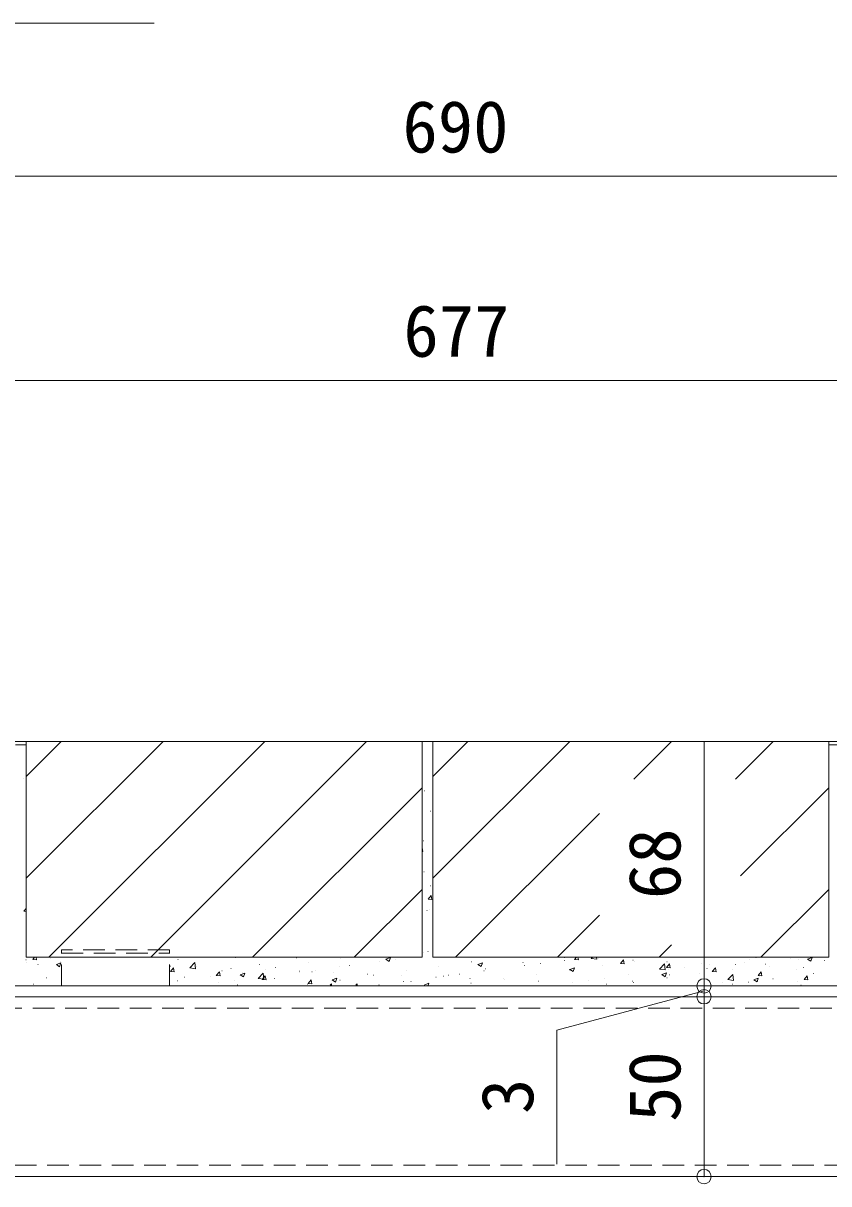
# Model space of a CAD drawing. Units: millimetres at full size, sheet at 1:5; details may follow other scales. Extents: x -1552 to 1963, y -1362 to 1348.
# Drawn here: x 840.8 to 1064.7, y -685.4 to -362.8 of the extents above; entities that cross this region are included whole.
import ezdxf
from ezdxf.enums import TextEntityAlignment as Align

# ---------------------------------------------------------------- set-up
doc = ezdxf.new("R2010")
doc.units = ezdxf.units.MM
doc.header["$LTSCALE"] = 5
doc.header["$PDMODE"] = 32
doc.header["$PDSIZE"] = 4
doc.linetypes.add('DASHED1', pattern=[1.8, 1.2, -0.6])
for name, color, linetype, lineweight in [('4-4', 7, 'Continuous', 18), ('4-5', 7, 'Continuous', 18), ('4-6', 1, 'Continuous', 18), ('4-B', 134, 'Continuous', 18), ('4-D', 2, 'Continuous', 18), ('4-E', 7, 'Continuous', 18)]:
    doc.layers.add(name, color=color, linetype=linetype, lineweight=lineweight)
doc.styles.add('ＭＳ ゴシック', font='')
doc.styles.get('ＭＳ ゴシック').set_extended_font_data('MS Gothic')

msp = doc.modelspace()

# ---------------------------------------------------------------- linework, layer by layer
at = {"layer": '4-4'}
for p, q in [((615.98, -405.273), (1305.98, -405.273)), ((622.48, -462.046), (1299.48, -462.046)), ((1030.004, -630.412), (1030.004, -562.412)), ((1040.004, -562.412), (1035.004, -562.412)), ((1031.44, -630.412), (1025.004, -630.412)), ((1030.004, -633.412), (1030.004, -630.412)), ((1030.004, -633.412), (1030.004, -683.412)), ((1040.004, -633.412), (1035.004, -633.412)), ((1038.238, -683.412), (1025.004, -683.412))]:
    msp.add_line(p, q, dxfattribs=at)
msp.add_lwpolyline([(1030.004, -631.812), (989.114, -642.663), (989.114, -679.998)], dxfattribs=at)
for p in [(1030.004, -630.412), (1030.004, -633.412), (1030.004, -683.412)]:
    msp.add_point(p, dxfattribs=at)
at = {"layer": '4-5'}
msp.add_line((793.14, -362.76), (877.257, -362.76), dxfattribs=at)
at = {"layer": '4-6'}
for p, q in [((1292.28, -630.412), (629.68, -630.412)), ((629.68, -633.412), (1292.28, -633.412))]:
    msp.add_line(p, q, dxfattribs=at)
msp.add_lwpolyline([(718.98, -630.412), (718.98, -562.412), (1299.48, -562.412)], dxfattribs=at)
at = {"layer": '4-B'}
for p, q in [((1290.48, -633.412), (631.48, -633.412)), ((1290.48, -683.412), (631.48, -683.412))]:
    msp.add_line(p, q, dxfattribs=at)
at = {"layer": '4-B', "linetype": 'DASHED1'}
for p, q in [((1290.48, -636.612), (631.48, -636.612)), ((631.48, -680.212), (1290.48, -680.212))]:
    msp.add_line(p, q, dxfattribs=at)
at = {"layer": '4-D', "linetype": 'DASHED1'}
for p, q in [((851.48, -630.412), (851.48, -620.412)), ((881.48, -620.412), (851.48, -620.412)), ((851.48, -621.312), (881.48, -621.312)), ((881.48, -630.412), (881.48, -620.412))]:
    msp.add_line(p, q, dxfattribs=at)
at = {"layer": '4-E', "color": 2}
for p, q in [((838.659, -563.412), (841.659, -563.412)), ((841.659, -562.412), (951.659, -562.412)), ((841.659, -562.412), (841.659, -622.412)), ((841.659, -600.437), (879.683, -562.412)), ((841.659, -572.152), (851.399, -562.412)), ((847.967, -622.412), (907.967, -562.412)), ((876.252, -622.412), (936.252, -562.412)), ((951.659, -562.412), (951.659, -622.412)), ((954.659, -562.412), (1064.659, -562.412)), ((954.659, -562.412), (954.659, -622.412)), ((954.659, -600.437), (992.683, -562.412)), ((954.659, -572.152), (964.399, -562.412)), ((1010.482, -572.898), (1020.967, -562.412)), ((1038.766, -572.898), (1049.252, -562.412)), ((1064.659, -562.412), (1064.659, -622.412)), ((1064.659, -563.412), (1067.659, -563.412)), ((904.536, -622.412), (951.659, -575.29)), ((1040.14, -599.808), (1064.659, -575.29)), ((960.967, -622.412), (1000.938, -582.441)), ((932.82, -622.412), (951.659, -603.574)), ((1045.82, -622.412), (1064.659, -603.574)), ((989.252, -622.412), (1000.938, -610.726)), ((1017.536, -622.412), (1020.944, -619.004)), ((841.659, -622.412), (951.659, -622.412)), ((954.659, -622.412), (1064.659, -622.412))]:
    msp.add_line(p, q, dxfattribs=at)
at = {"layer": '4-E'}
for p, q in [((840.969, -572.711), (841.019, -572.711)), ((952.247, -576.159), (952.297, -576.159)), ((954.035, -581.837), (954.085, -581.837)), ((954.613, -584.315), (954.659, -584.298)), ((954.613, -584.315), (954.659, -584.346)), ((952.065, -590.069), (952.115, -590.069)), ((951.659, -591.972), (951.701, -591.922)), ((951.659, -593.014), (951.907, -593.036)), ((951.906, -593.036), (951.701, -591.922)), ((952.195, -598.674), (952.245, -598.674)), ((953.939, -602.616), (953.989, -602.616)), ((953.311, -606.317), (954.168, -605.296)), ((953.311, -606.317), (954.374, -606.41)), ((954.373, -606.41), (954.168, -605.296)), ((841.002, -609.649), (841.659, -608.867)), ((841.002, -609.649), (841.659, -609.707)), ((952.989, -609.399), (953.039, -609.399)), ((953.713, -609.042), (953.763, -609.042)), ((843.469, -623.023), (843.982, -622.412)), ((844.531, -623.116), (844.402, -622.412)), ((899.757, -622.543), (899.807, -622.543)), ((916.775, -622.624), (916.825, -622.624)), ((941.635, -622.995), (942.88, -622.517)), ((942.519, -623.591), (942.88, -622.517)), ((952.142, -621.189), (952.192, -621.189)), ((953.276, -620.872), (953.326, -620.872)), ((974.556, -622.477), (974.606, -622.477)), ((991.241, -622.477), (991.291, -622.477)), ((994.037, -623.038), (994.562, -622.412)), ((995.099, -623.131), (994.967, -622.412)), ((998.633, -622.764), (998.97, -622.412)), ((1000.214, -623.009), (1000.145, -622.412)), ((1044.441, -622.494), (1044.491, -622.494)), ((1058.783, -622.956), (1060.028, -622.478)), ((1059.667, -623.553), (1060.027, -622.478)), ((841.585, -623.111), (841.635, -623.111)), ((841.644, -623.797), (841.694, -623.797)), ((843.469, -623.023), (844.532, -623.116)), ((844.926, -624.475), (844.976, -624.475)), ((848.377, -622.91), (848.427, -622.91)), ((850.039, -624.458), (851.284, -623.98)), ((850.039, -624.458), (850.924, -625.054)), ((850.924, -625.054), (851.284, -623.98)), ((851.076, -623.512), (851.126, -623.512)), ((881.728, -626.371), (882.585, -625.349)), ((881.794, -624.907), (881.844, -624.907)), ((882.79, -626.464), (882.585, -625.349)), ((883.826, -623.061), (883.876, -623.061)), ((887.137, -625.369), (888.522, -623.926)), ((887.137, -625.369), (888.718, -625.614)), ((888.718, -625.614), (888.522, -623.926)), ((888.528, -624.021), (888.578, -624.021)), ((889.042, -625.116), (889.092, -625.116)), ((898.533, -625.517), (898.583, -625.517)), ((906.406, -624.404), (906.456, -624.404)), ((908.024, -625.918), (908.074, -625.918)), ((910.954, -625.256), (911.004, -625.256)), ((920.083, -624.004), (920.133, -624.004)), ((928.678, -625.132), (928.728, -625.132)), ((929.064, -622.866), (929.114, -622.866)), ((931.404, -624.748), (931.454, -624.748)), ((939.907, -623.654), (939.957, -623.654)), ((941.635, -622.995), (942.519, -623.591)), ((941.773, -622.968), (941.823, -622.968)), ((944.358, -623.068), (944.408, -623.068)), ((956.192, -625.062), (956.242, -625.062)), ((965.427, -623.729), (965.477, -623.729)), ((967.187, -624.419), (968.432, -623.941)), ((967.187, -624.419), (968.071, -625.015)), ((968.071, -625.015), (968.432, -623.941)), ((969.302, -625.631), (969.352, -625.631)), ((979.671, -623.851), (979.721, -623.851)), ((980.057, -624.765), (980.107, -624.765)), ((984.509, -624.179), (984.559, -624.179)), ((991.242, -623.292), (991.292, -623.292)), ((992.555, -625.924), (992.605, -625.924)), ((992.739, -625.843), (993.984, -625.365)), ((992.739, -625.843), (993.624, -626.439)), ((993.623, -626.439), (993.984, -625.365)), ((994.037, -623.038), (995.1, -623.131)), ((998.633, -622.764), (1000.214, -623.009)), ((1000.733, -622.878), (1000.783, -622.878)), ((1001.684, -624.672), (1001.734, -624.672)), ((1006.79, -624.154), (1007.647, -623.132)), ((1006.79, -624.154), (1007.853, -624.247)), ((1007.852, -624.247), (1007.646, -623.133)), ((1010.224, -623.279), (1010.274, -623.279)), ((1010.665, -623.534), (1010.715, -623.534)), ((1017.608, -625.707), (1019.19, -625.952)), ((1017.609, -625.707), (1018.993, -624.264)), ((1019.19, -625.952), (1018.993, -624.264)), ((1019.543, -625.27), (1020.4, -624.248)), ((1019.543, -625.27), (1020.606, -625.363)), ((1019.715, -623.68), (1019.765, -623.68)), ((1020.208, -625.876), (1020.258, -625.876)), ((1020.605, -625.363), (1020.399, -624.248)), ((1024.659, -625.29), (1024.709, -625.29)), ((1029.207, -624.081), (1029.257, -624.081)), ((1030.782, -625.56), (1030.832, -625.56)), ((1031.393, -624.403), (1031.443, -624.403)), ((1032.296, -626.385), (1033.153, -625.364)), ((1033.358, -626.479), (1033.152, -625.364)), ((1037.793, -625.73), (1037.843, -625.73)), ((1038.698, -624.482), (1038.748, -624.482)), ((1041.151, -623.781), (1041.201, -623.781)), ((1042.622, -622.925), (1042.672, -622.925)), ((1047.028, -624.397), (1047.078, -624.397)), ((1048.189, -624.883), (1048.239, -624.883)), ((1053.932, -622.895), (1053.982, -622.895)), ((1055.78, -625.905), (1055.83, -625.905)), ((1056.157, -623.145), (1056.207, -623.145)), ((1057.681, -625.284), (1057.731, -625.284)), ((1058.783, -622.956), (1059.667, -623.553)), ((1063.423, -623.296), (1063.473, -623.296)), ((847.247, -628.117), (847.297, -628.117)), ((881.728, -626.371), (882.79, -626.464)), ((883.61, -628.98), (883.66, -628.98)), ((885.668, -627.964), (885.718, -627.964)), ((892.739, -627.728), (892.789, -627.728)), ((894.481, -627.486), (895.338, -626.465)), ((894.481, -627.486), (895.543, -627.579)), ((895.543, -627.579), (895.337, -626.465)), ((896.037, -626.184), (896.087, -626.184)), ((899.53, -628.969), (899.58, -628.969)), ((901.143, -627.305), (902.388, -626.828)), ((901.143, -627.305), (902.028, -627.902)), ((901.72, -626.589), (901.77, -626.589)), ((902.028, -627.902), (902.388, -626.828)), ((906.112, -628.312), (907.694, -628.557)), ((906.113, -628.312), (907.497, -626.869)), ((906.264, -628.083), (906.314, -628.083)), ((907.234, -628.602), (908.091, -627.581)), ((907.234, -628.602), (908.296, -628.695)), ((907.694, -628.557), (907.497, -626.869)), ((908.296, -628.695), (908.09, -627.581)), ((910.666, -628.308), (910.716, -628.308)), ((917.493, -626.604), (917.543, -626.604)), ((917.516, -626.319), (917.566, -626.319)), ((919.987, -629.718), (920.844, -628.696)), ((921.049, -629.811), (920.843, -628.696)), ((921.035, -626.528), (921.085, -626.528)), ((921.944, -626.018), (921.994, -626.018)), ((926.696, -628.729), (927.941, -628.252)), ((926.696, -628.729), (927.58, -629.326)), ((927.007, -626.72), (927.057, -626.72)), ((927.58, -629.326), (927.941, -628.252)), ((928.848, -628.785), (928.898, -628.785)), ((936.498, -627.121), (936.548, -627.121)), ((938.083, -627.452), (938.133, -627.452)), ((945.99, -627.522), (946.04, -627.522)), ((947.212, -626.2), (947.262, -626.2)), ((955.481, -627.923), (955.531, -627.923)), ((957.644, -627.715), (957.694, -627.715)), ((958.933, -627.411), (958.983, -627.411)), ((962.095, -627.129), (962.145, -627.129)), ((964.972, -628.324), (965.022, -628.324)), ((968.828, -626.243), (968.878, -626.243)), ((974.34, -628.396), (974.39, -628.396)), ((974.464, -628.725), (974.514, -628.725)), ((983.32, -627.257), (983.37, -627.257)), ((983.955, -629.126), (984.005, -629.126)), ((997.794, -628.826), (997.844, -628.826)), ((1002.245, -628.24), (1002.295, -628.24)), ((1008.979, -627.354), (1009.029, -627.354)), ((1010.044, -629.12), (1010.094, -629.12)), ((1018.291, -627.267), (1019.536, -626.789)), ((1018.291, -627.267), (1019.176, -627.863)), ((1019.176, -627.863), (1019.536, -626.789)), ((1019.683, -628.12), (1019.733, -628.12)), ((1020.413, -627.34), (1020.463, -627.34)), ((1028.812, -626.868), (1028.862, -626.868)), ((1032.296, -626.385), (1033.359, -626.478)), ((1036.584, -628.65), (1037.969, -627.207)), ((1036.584, -628.65), (1038.165, -628.895)), ((1038.165, -628.895), (1037.969, -627.207)), ((1043.843, -628.691), (1045.088, -628.213)), ((1043.843, -628.691), (1044.728, -629.287)), ((1044.728, -629.287), (1045.088, -628.213)), ((1045.049, -627.501), (1045.906, -626.48)), ((1045.049, -627.501), (1046.112, -627.594)), ((1045.411, -627.684), (1045.461, -627.684)), ((1046.111, -627.594), (1045.905, -626.48)), ((1049.129, -628.465), (1049.179, -628.465)), ((1055.94, -629.064), (1055.99, -629.064)), ((1057.802, -628.617), (1058.659, -627.595)), ((1057.802, -628.617), (1058.864, -628.71)), ((1058.864, -628.71), (1058.658, -627.596)), ((1060.358, -626.986), (1060.408, -626.986)), ((843.7, -629.923), (843.75, -629.923)), ((895.079, -629.555), (895.129, -629.555)), ((900.297, -630.088), (900.347, -630.088)), ((919.867, -629.923), (919.917, -629.923)), ((919.987, -629.718), (921.049, -629.811)), ((926.089, -630.212), (926.473, -629.812)), ((926.519, -630.212), (926.473, -629.812)), ((933.261, -630.212), (933.597, -629.812)), ((933.67, -630.212), (933.596, -629.812)), ((939.681, -630.08), (939.731, -630.08)), ((946.415, -629.194), (946.465, -629.194)), ((948.564, -629.191), (948.614, -629.191)), ((952.248, -630.153), (953.493, -629.675)), ((952.248, -630.153), (952.335, -630.212)), ((953.313, -630.212), (953.493, -629.676)), ((965.211, -629.648), (965.261, -629.648)), ((993.446, -629.527), (993.496, -629.527)), ((1002.938, -629.928), (1002.988, -629.928)), ((1010.449, -629.453), (1010.499, -629.453)), ((1035.042, -629.464), (1035.092, -629.464)), ((1037.944, -629.937), (1037.994, -629.937)), ((1042.395, -629.351), (1042.445, -629.351)), ((1056.884, -630.212), (1056.944, -630.15)), ((1056.952, -630.212), (1056.944, -630.15))]:
    msp.add_line(p, q, dxfattribs=at)

# ---------------------------------------------------------------- texts
at = {"layer": '4-4', "color": 2, "style": 'ＭＳ ゴシック'}
for s, p in [('690', (946.201, -403.049)), ('677', (946.469, -459.825))]:
    msp.add_text(s, height=14.44, dxfattribs=at).set_placement(p, align=Align.BOTTOM_LEFT)
for s, p in [('68', (1027.782, -606.262)), ('50', (1027.782, -668.202)), ('3', (986.893, -665.991))]:
    msp.add_text(s, height=14.44, rotation=90, dxfattribs=at).set_placement(p, align=Align.BOTTOM_LEFT)

doc.saveas('drawing.dxf')
